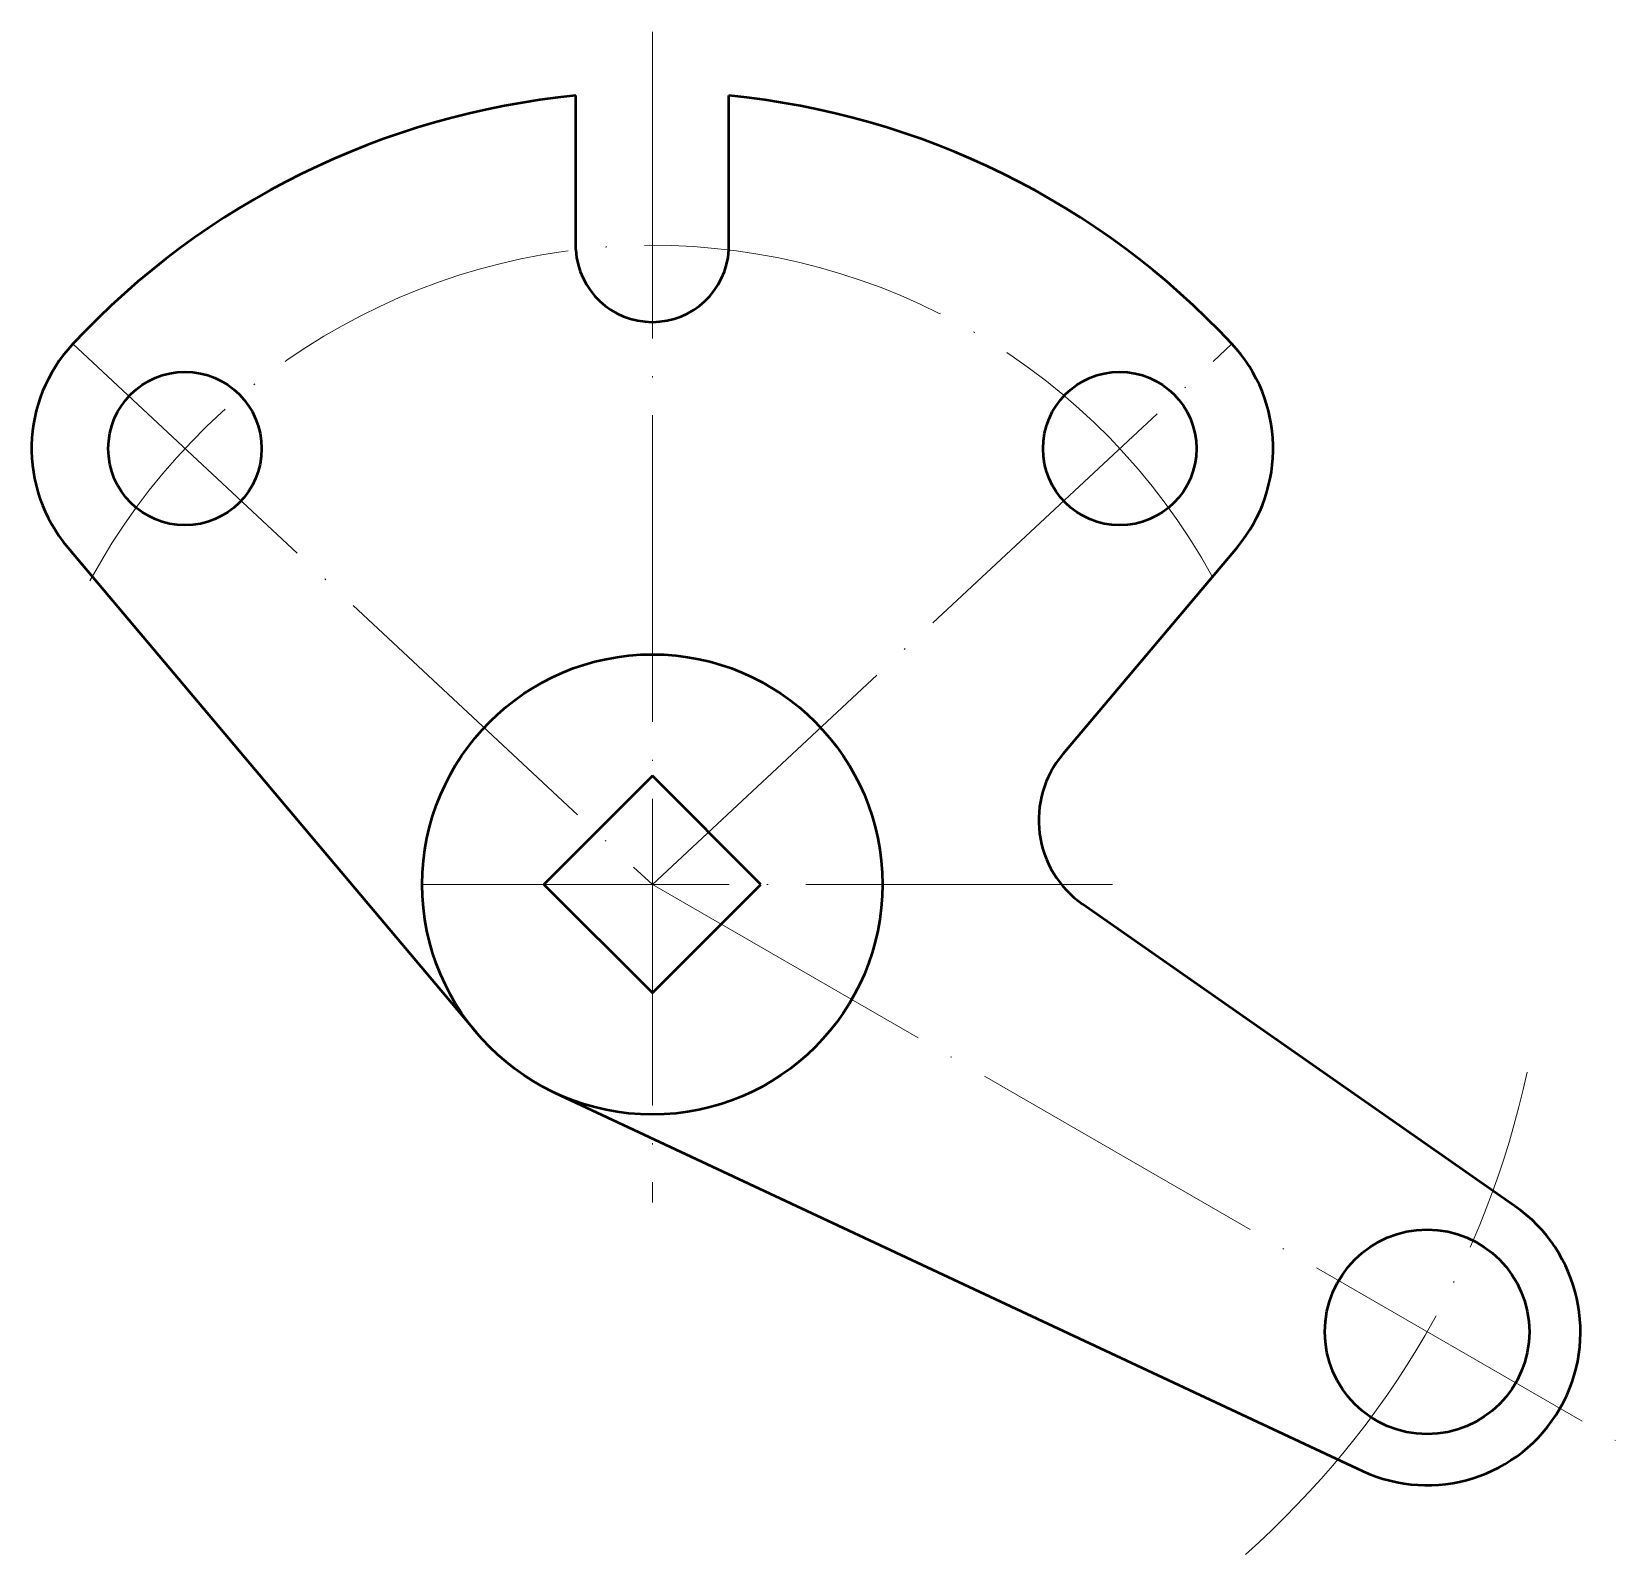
# Model space of a CAD drawing. Header units: millimetres. Extents: x 1938 to 2061, y 298 to 417.
import ezdxf

# ---------------------------------------------------------------- set-up
doc = ezdxf.new("R2010")
doc.units = ezdxf.units.MM
doc.linetypes.add('ACAD_ISO04W100', pattern=[30, 24, -2.95, 0.1, -2.95])
doc.layers.add('Contornos Visibles', color=7, linetype='Continuous', lineweight=50, true_color=0xffffff)
doc.layers.add('Ejes de revolución', color=6, linetype='ACAD_ISO04W100', lineweight=20, true_color=0xff00ff)

msp = doc.modelspace()

# ---------------------------------------------------------------- linework, layer by layer
at = {"layer": 'Contornos Visibles'}
for p, q in [((1980.13, 400.32), (1980.13, 412.39)), ((1992.11, 400.32), (1992.11, 412.39)), ((1940.38, 377.05), (1972.36, 339.09)), ((2031.87, 377.05), (2018.23, 360.86)), ((1986.12, 359.17), (1977.64, 350.68)), ((1994.61, 350.68), (1986.12, 359.17)), ((1977.64, 350.68), (1986.12, 342.2)), ((1986.12, 342.2), (1994.61, 350.68)), ((2053.61, 325.52), (2019.77, 349.15)), ((1978.49, 334.38), (2041.66, 304.81))]:
    msp.add_line(p, q, dxfattribs=at)
for centre, radius in [((1949.55, 384.78), 6), ((2022.69, 384.78), 6), ((1986.12, 350.68), 18), ((2046.74, 315.68), 8)]:
    msp.add_circle(centre, radius, dxfattribs=at)
for centre, radius, start, end in [((1986.12, 350.68), 62, 95.5434, 137), ((1986.12, 350.68), 62, 43, 84.4566), ((1986.12, 400.68), 6, 183.4398, 356.5602), ((1949.55, 384.78), 12, 137, 220.1079), ((2022.69, 384.78), 12, 319.8921, 43), ((2024.35, 355.71), 8, 139.8921, 235.0829), ((2046.74, 315.68), 12, 244.9171, 55.0829)]:
    msp.add_arc(centre, radius, start, end, dxfattribs=at)
at = {"layer": 'Ejes de revolución'}
for p, q in [((1986.12, 417.39), (1986.12, 325.81)), ((1940.78, 392.97), (1986.12, 350.68)), ((1986.12, 350.68), (2031.47, 392.97)), ((1968.12, 350.68), (2023.12, 350.68)), ((1986.12, 350.68), (2061.47, 307.18))]:
    msp.add_line(p, q, dxfattribs=at)
for radius, start, end in [(50, 28.8203, 151.6514), (70, 311.5258, 347.8965)]:
    msp.add_arc((1986.12, 350.68), radius, start, end, dxfattribs=at)

doc.saveas('drawing.dxf')
